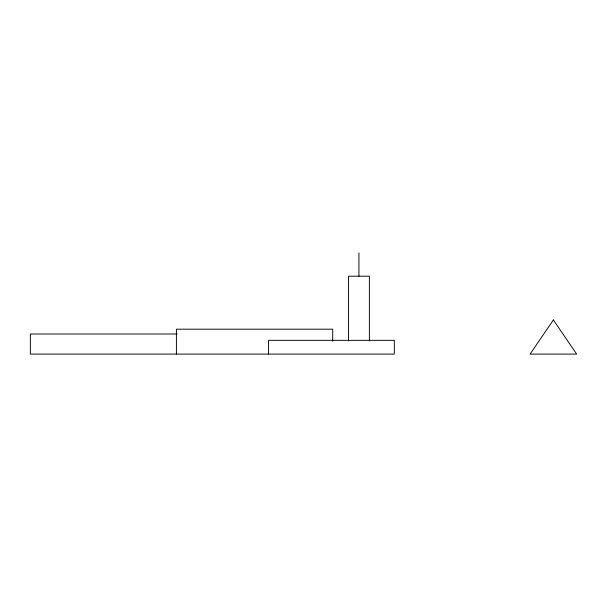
<?xml version="1.0" encoding="UTF-8"?>
<svg xmlns="http://www.w3.org/2000/svg" width="607" height="607" viewBox="0 0 607 607"><rect width="100%" height="100%" fill="white"/><g stroke="black" fill="none" stroke-linecap="round" stroke-linejoin="round"><path stroke-width="0.91" d="M177.252 334.009L30.35 334.009L30.35 354.086L394.322 354.086L394.322 340.337L268.552 340.337L268.552 354.086M369.375 340.944L369.375 276.2L348.501 276.2L348.501 340.944M358.934 252.914L358.934 276.2M332.704 341.18L332.704 329.191L176.409 329.191L176.409 354.086M553.364 319.957L530.086 354.086L576.65 354.086L553.364 319.957"/></g></svg>
